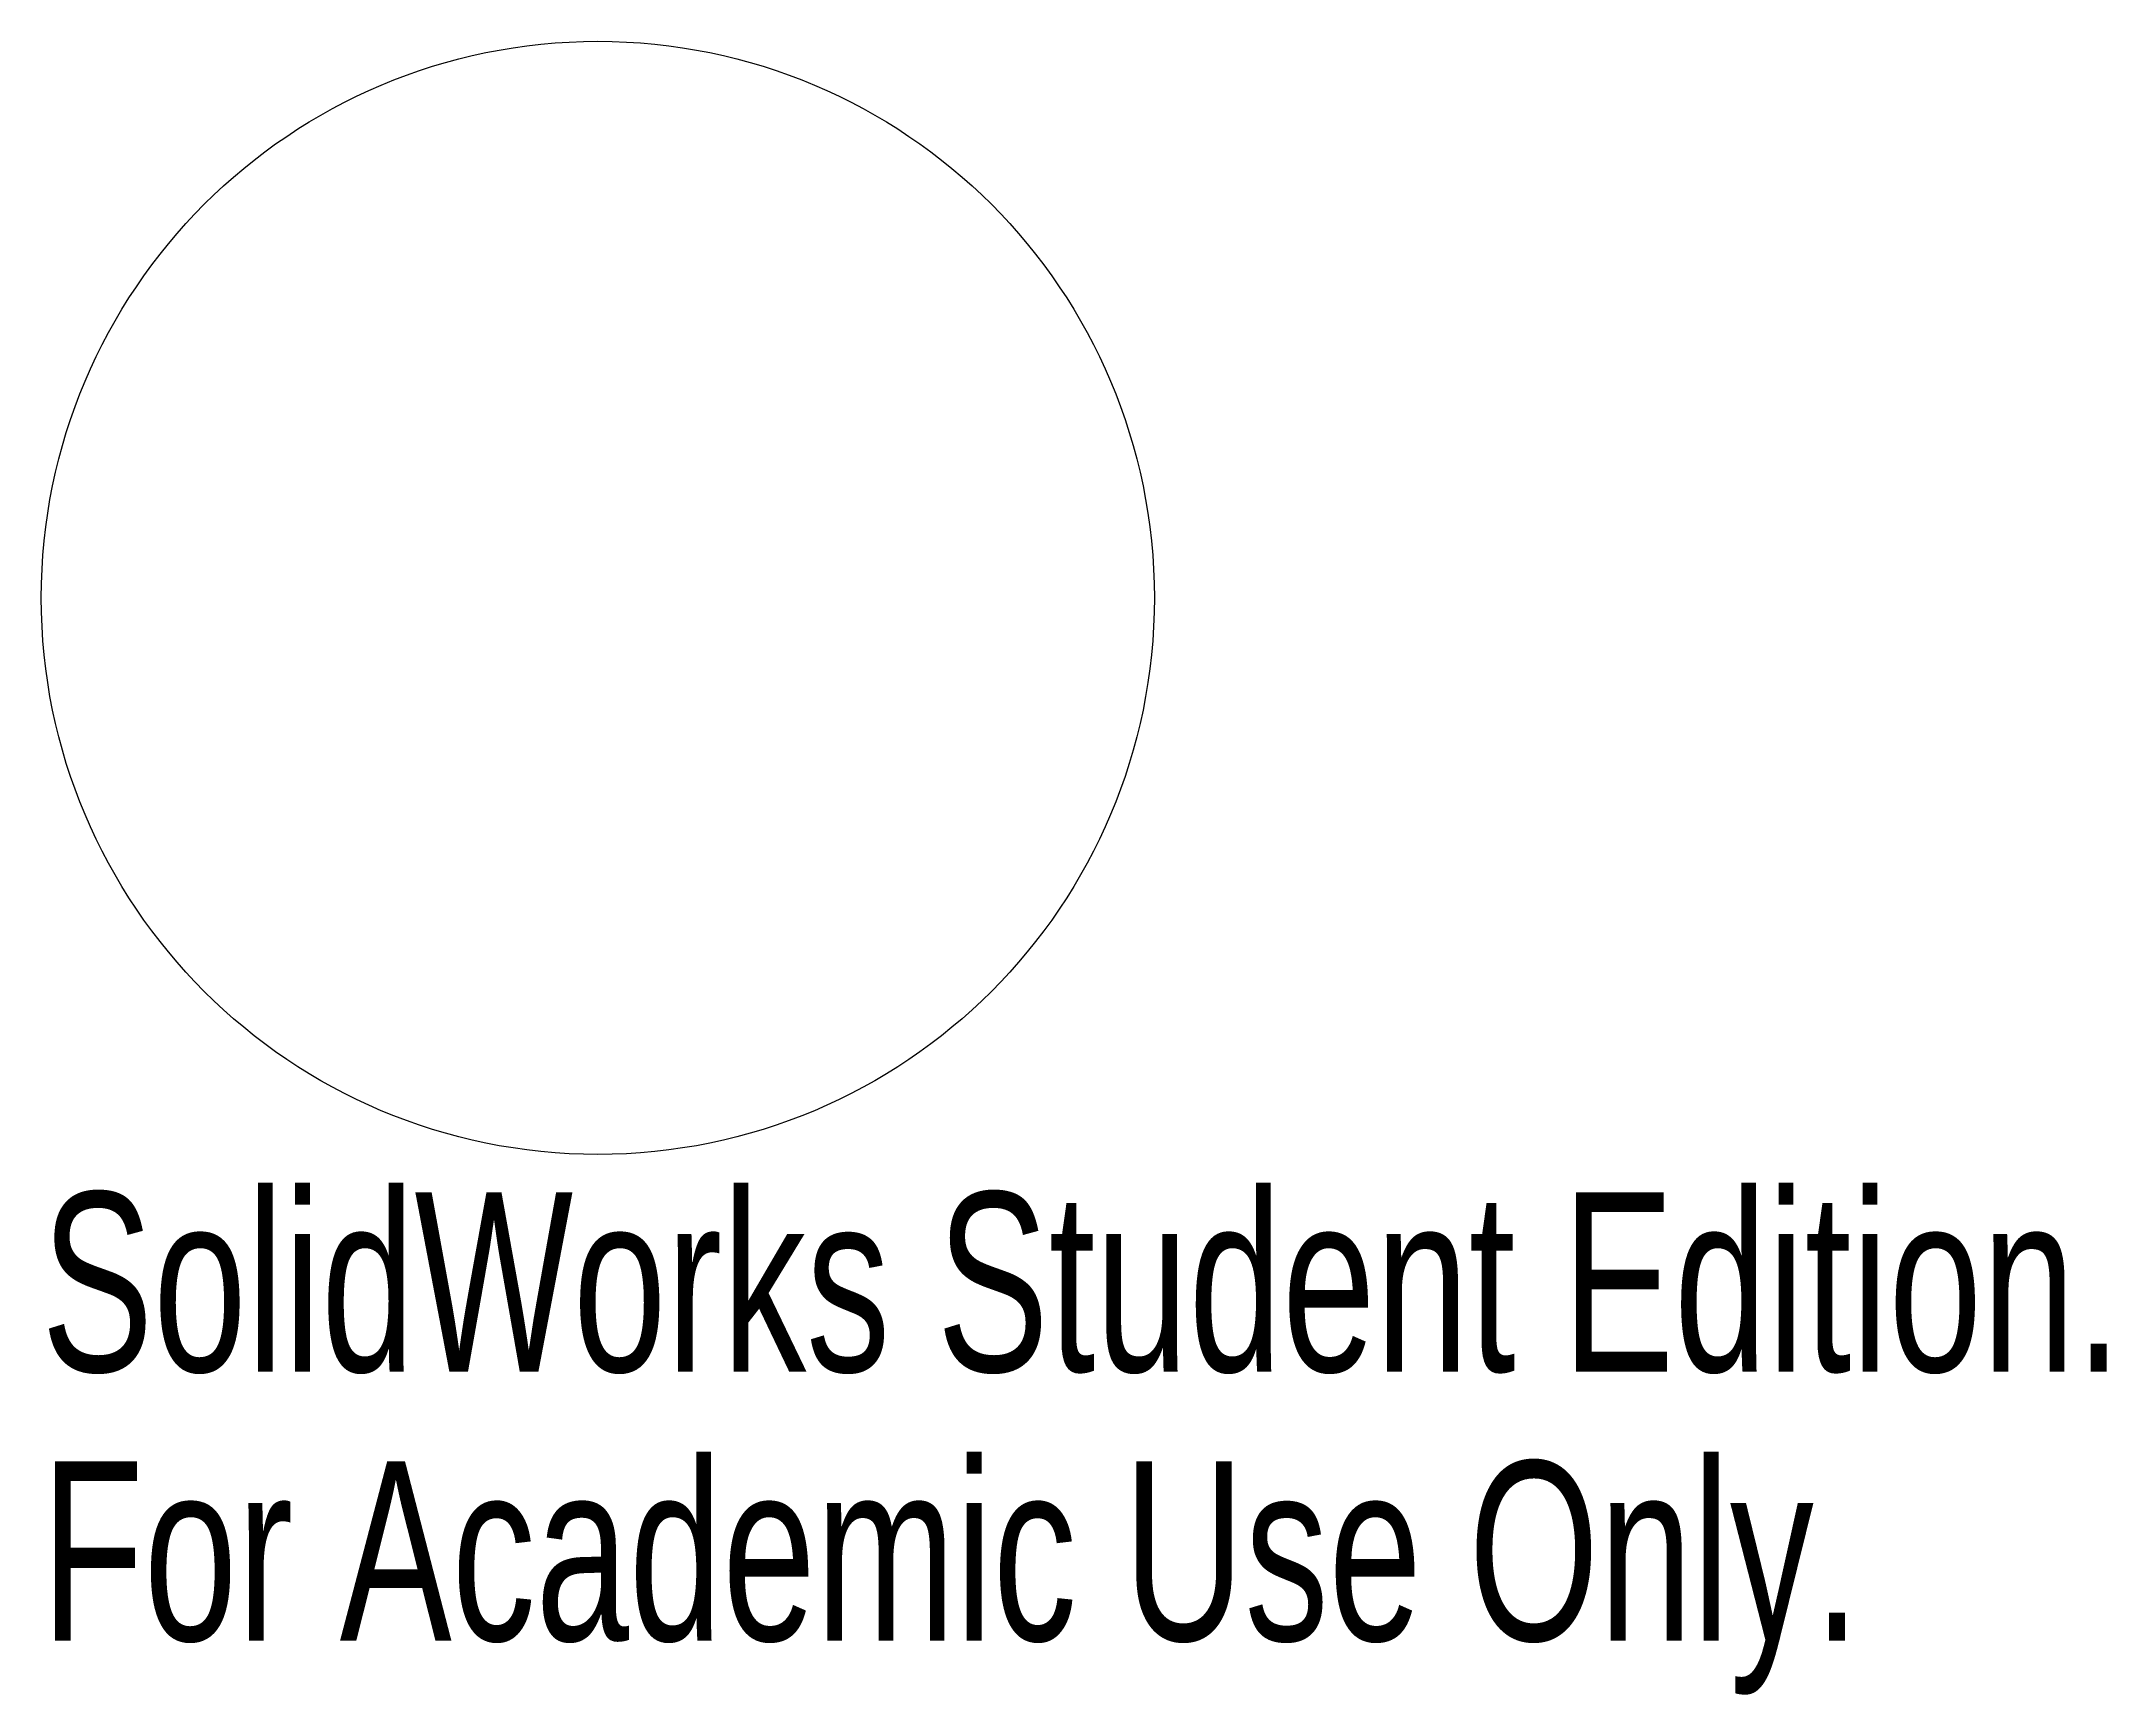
# Paper-space layout '_Bottom' of a CAD drawing. Header units: millimetres. Extents: x -15 to 40.7, y -29.6 to 15.
import ezdxf

# ---------------------------------------------------------------- set-up
doc = ezdxf.new("R2010")
doc.units = ezdxf.units.MM
doc.styles.add('SLDTEXTSTYLE0', font='TXT', dxfattribs={"width": 0.7})

psp = doc.layouts.new('_Bottom')

# ---------------------------------------------------------------- linework, layer by layer
at = {"color": 7, "linetype": 'Continuous', "lineweight": 15}
psp.add_circle((0, 0), 15, dxfattribs=at)

# ---------------------------------------------------------------- texts
at = {"color": 7, "linetype": 'Continuous', "char_height": 4.83362, "attachment_point": 1, "style": 'SLDTEXTSTYLE0'}
for s, insert in [('SolidWorks Student Edition.', (-15, -16.02)), ('For Academic Use Only.', (-15, -23.27))]:
    psp.add_mtext(s, dxfattribs=dict(at, insert=insert))

doc.saveas('drawing.dxf')
